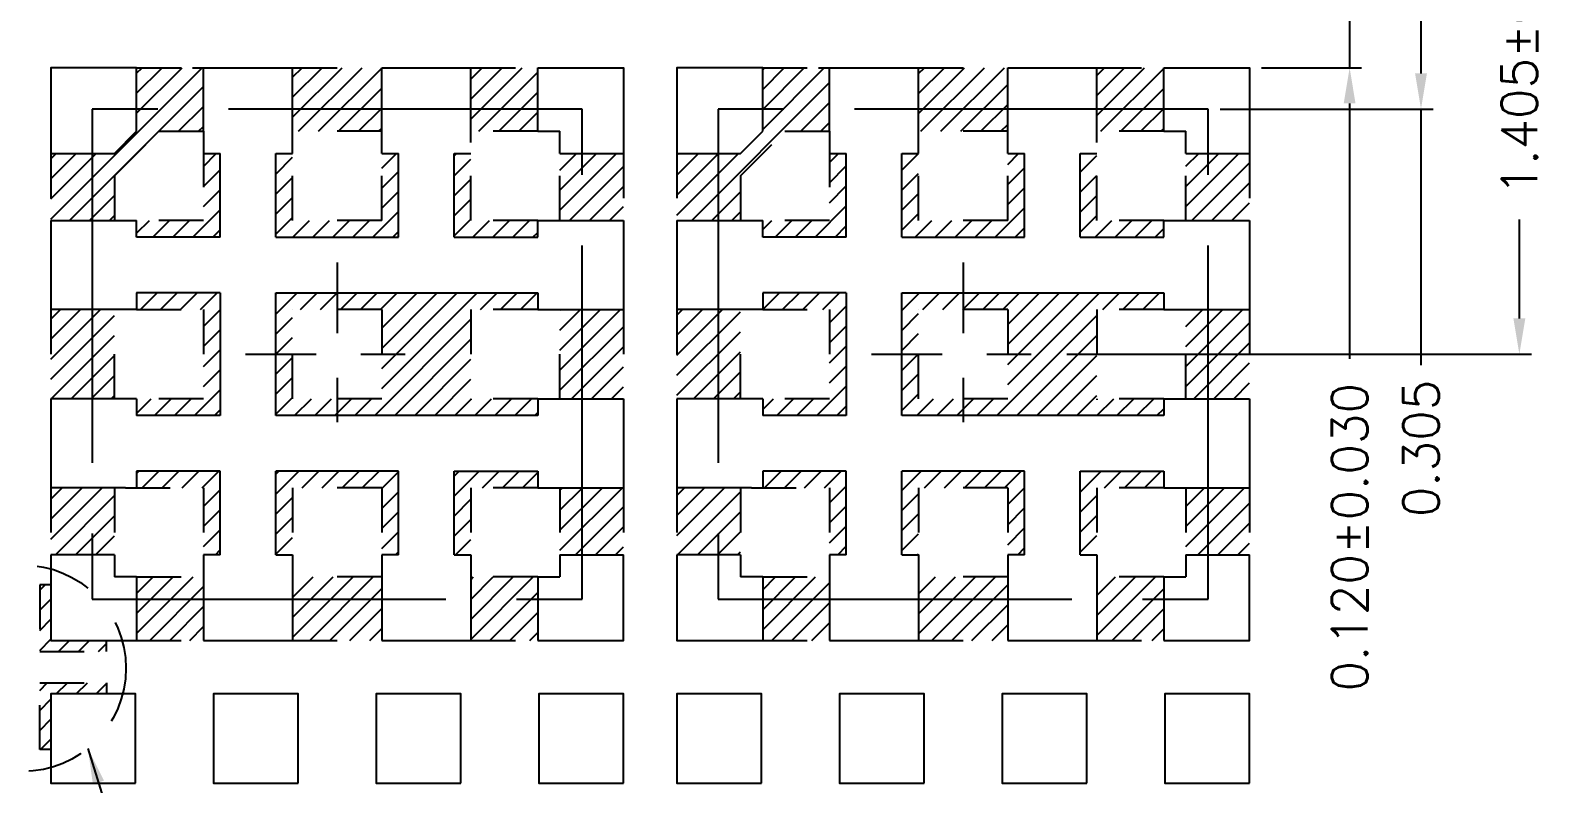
# Model space of a CAD drawing. Header units: millimetres. Extents: x 414.71 to 423.53, y 107.94 to 113.86.
# Drawn here: x 416.439 to 419.833, y 109.912 to 111.603 of the extents above; entities that cross this region are included whole.
import ezdxf

# ---------------------------------------------------------------- set-up
doc = ezdxf.new("R2010")
doc.units = ezdxf.units.MM
doc.header["$LTSCALE"] = 0.5
doc.header["$PDMODE"] = 98
for name, pattern in [('CENTER', [50.8, 31.75, -6.35, 6.35, -6.35]), ('HIDDEN', [0.375, 0.25, -0.125]), ('PHANTOM2', [31.75, 15.875, -3.175, 3.175, -3.175, 3.175, -3.175])]:
    doc.linetypes.add(name, pattern=pattern)
for name, color, linetype in [('BTM', 7, 'HIDDEN'), ('Center', 2, 'CENTER'), ('DIMENSION', 3, 'Continuous'), ('HEB', 4, 'Continuous'), ('PKG', 1, 'PHANTOM2')]:
    doc.layers.add(name, color=color, linetype=linetype)
doc.styles.add('SIMPLEX', font='simplex.shx')
doc.dimstyles.new('Standard3', dxfattribs={"dimtxt": 0.08, "dimasz": 0.08, "dimexe": 0.027, "dimexo": 0.027, "dimgap": 0.027, "dimtad": 1, "dimdec": 3, "dimrnd": 0.0005, "dimzin": 1, "dimtxsty": 'SIMPLEX', "dimcen": 0.1905, "dimclrd": 256, "dimclre": 256, "dimclrt": 256, "dimazin": 3, "dimtp": 0.03, "dimtm": 0.05, "dimtfac": 0.8, "dimtdec": 3, "dimtmove": 0, "dimatfit": 3, "dimfxl": 0.05, "dimtzin": 4, "dimlwd": -1, "dimlwe": -1})

# ---------------------------------------------------------------- blocks, each defined once
blk = doc.blocks.new('*D204')
at = {"layer": 'Defpoints', "color": 0, "ltscale": 0.1, "transparency": 16777216}
for p in [(418.7385, 112.2814), (418.7385, 110.8764), (419.781, 110.8764)]:
    blk.add_point(p, dxfattribs=at)
at = {"layer": 'DIMENSION', "ltscale": 0.1, "transparency": 16777216}
for p, q in [((418.7655, 112.2814), (419.808, 112.2814)), ((419.781, 112.2014), (419.781, 111.9793)), ((419.781, 110.9564), (419.781, 111.1786)), ((418.7655, 110.8764), (419.808, 110.8764))]:
    blk.add_line(p, q, dxfattribs=at)
for points in [[(419.7676, 112.2014), (419.7943, 112.2014), (419.781, 112.2814)], [(419.7676, 110.9564), (419.7943, 110.9564), (419.781, 110.8764)]]:
    blk.add_solid(points, dxfattribs=at)
at = {"layer": 'DIMENSION', "ltscale": 0.1, "transparency": 16777216, "insert": (419.781, 111.5789), "char_height": 0.08, "attachment_point": 5, "rotation": 90, "style": 'SIMPLEX'}
blk.add_mtext('\\A1;1.405%%P0.025', dxfattribs=at)
blk = doc.blocks.new('*D205')
at = {"layer": 'Defpoints', "color": 0, "ltscale": 0.1, "transparency": 16777216}
for p in [(419.0827, 111.7314), (419.0827, 111.4264), (419.5602, 111.4264)]:
    blk.add_point(p, dxfattribs=at)
at = {"layer": 'DIMENSION', "ltscale": 0.1, "transparency": 16777216}
for p, q in [((419.1097, 111.7314), (419.5872, 111.7314)), ((419.5602, 111.6514), (419.5602, 111.5064)), ((419.1097, 111.4264), (419.5872, 111.4264)), ((419.5602, 111.4264), (419.5602, 110.8518))]:
    blk.add_line(p, q, dxfattribs=at)
for points in [[(419.5469, 111.6514), (419.5735, 111.6514), (419.5602, 111.7314)], [(419.5469, 111.5064), (419.5735, 111.5064), (419.5602, 111.4264)]]:
    blk.add_solid(points, dxfattribs=at)
at = {"layer": 'DIMENSION', "ltscale": 0.1, "transparency": 16777216, "insert": (419.5602, 110.6648), "char_height": 0.08, "attachment_point": 5, "rotation": 90, "style": 'SIMPLEX'}
blk.add_mtext('\\A1;0.305', dxfattribs=at)
blk = doc.blocks.new('*D206')
at = {"layer": 'Defpoints', "color": 0, "ltscale": 0.1, "transparency": 16777216}
for p in [(419.1752, 111.6389), (419.1752, 111.5189), (419.4, 111.5189)]:
    blk.add_point(p, dxfattribs=at)
at = {"layer": 'DIMENSION', "ltscale": 0.1, "transparency": 16777216}
for p, q in [((419.4, 111.7189), (419.4, 111.7989)), ((419.2022, 111.6389), (419.427, 111.6389)), ((419.4, 111.6389), (419.4, 111.5189)), ((419.2022, 111.5189), (419.427, 111.5189)), ((419.4, 111.4389), (419.4, 110.8658))]:
    blk.add_line(p, q, dxfattribs=at)
for points in [[(419.3867, 111.7189), (419.4133, 111.7189), (419.4, 111.6389)], [(419.3867, 111.4389), (419.4133, 111.4389), (419.4, 111.5189)]]:
    blk.add_solid(points, dxfattribs=at)
at = {"layer": 'DIMENSION', "ltscale": 0.1, "transparency": 16777216, "insert": (419.4, 110.4655), "char_height": 0.08, "attachment_point": 5, "rotation": 90, "style": 'SIMPLEX'}
blk.add_mtext('\\A1;0.120%%P0.030', dxfattribs=at)
blk = doc.blocks.new('*D213')
at = {"layer": 'Defpoints', "color": 0, "ltscale": 0.1, "transparency": 16777216}
for p in [(417.8902, 109.9139), (418.0802, 109.9139), (418.0802, 108.9144)]:
    blk.add_point(p, dxfattribs=at)
at = {"layer": 'DIMENSION', "ltscale": 0.1, "transparency": 16777216}
for p, q in [((417.8902, 109.8869), (417.8902, 108.8874)), ((418.0802, 109.8869), (418.0802, 108.8874)), ((417.8102, 108.9144), (417.7302, 108.9144)), ((417.8902, 108.9144), (418.0802, 108.9144)), ((418.1602, 108.9144), (418.2402, 108.9144))]:
    blk.add_line(p, q, dxfattribs=at)
for points in [[(417.8102, 108.9277), (417.8102, 108.901), (417.8902, 108.9144)], [(418.1602, 108.9277), (418.1602, 108.901), (418.0802, 108.9144)]]:
    blk.add_solid(points, dxfattribs=at)
at = {"layer": 'DIMENSION', "ltscale": 0.1, "transparency": 16777216, "insert": (418.53, 108.9144), "char_height": 0.08, "attachment_point": 5, "style": 'SIMPLEX'}
blk.add_mtext('\\A1;0.190TYP', dxfattribs=at)
blk = doc.blocks.new('*D214')
at = {"layer": 'Defpoints', "color": 0, "ltscale": 0.1, "transparency": 16777216}
for p in [(418.0802, 109.9139), (418.2552, 109.9139), (418.2552, 109.0499)]:
    blk.add_point(p, dxfattribs=at)
at = {"layer": 'DIMENSION', "ltscale": 0.1, "transparency": 16777216}
for p, q in [((418.0802, 109.8869), (418.0802, 109.0229)), ((418.2552, 109.8869), (418.2552, 109.0229)), ((418.0002, 109.0499), (417.9202, 109.0499)), ((418.0802, 109.0499), (418.2552, 109.0499)), ((418.3352, 109.0499), (418.4152, 109.0499))]:
    blk.add_line(p, q, dxfattribs=at)
for points in [[(418.0002, 109.0633), (418.0002, 109.0366), (418.0802, 109.0499)], [(418.3352, 109.0633), (418.3352, 109.0366), (418.2552, 109.0499)]]:
    blk.add_solid(points, dxfattribs=at)
at = {"layer": 'DIMENSION', "ltscale": 0.1, "transparency": 16777216, "insert": (418.705, 109.0499), "char_height": 0.08, "attachment_point": 5, "style": 'SIMPLEX'}
blk.add_mtext('\\A1;0.175TYP', dxfattribs=at)

msp = doc.modelspace()

# ---------------------------------------------------------------- hatches: boundary and pattern name
at = {"layer": 'HEB', "ltscale": 0.5}
h = msp.add_hatch(dxfattribs=at)
h.set_pattern_fill('ANSI31', color=4, scale=0.01)
h.set_pattern_definition([(45, (416.472793, 110.22429), (-0.02245064, 0.02245064), [])])
h.paths.add_polyline_path([(416.6102, 110.2339), (416.4852, 110.2339), (416.4852, 110.3589), (416.4602, 110.3589), (416.4602, 110.2089), (416.6102, 110.2089)])
h.paths.add_polyline_path([(416.6102, 110.1389), (416.4602, 110.1389), (416.4602, 109.9889), (416.4852, 109.9889), (416.4852, 110.1139), (416.6102, 110.1139)])
h.paths.add_polyline_path([(416.3902, 110.1389), (416.2402, 110.1389), (416.2402, 110.1139), (416.3652, 110.1139), (416.3652, 109.9889), (416.3902, 109.9889)])
h.paths.add_polyline_path([(416.3902, 110.3589), (416.3652, 110.3589), (416.3652, 110.2339), (416.2402, 110.2339), (416.2402, 110.2089), (416.3902, 110.2089)])
h.paths.add_polyline_path([(417.4277, 110.9763), (417.5777, 110.9763), (417.5777, 111.0139), (417.1277, 111.0139), (417.1277, 110.9764), (417.2277, 110.9764), (417.2277, 110.7764), (417.1277, 110.7764), (417.1277, 110.7389), (417.5777, 110.7389), (417.5777, 110.7764), (417.4277, 110.7764)])
h.paths.add_polyline_path([(417.1277, 111.0139), (416.9902, 111.0139), (416.9902, 110.8764), (417.0277, 110.8764), (417.0277, 110.9764), (417.1277, 110.9764)])
h.paths.add_polyline_path([(417.1277, 110.7764), (417.0277, 110.7764), (417.0277, 110.8764), (416.9902, 110.8764), (416.9902, 110.7389), (417.1277, 110.7389)])
h.paths.add_polyline_path([(416.8652, 111.3264), (416.8277, 111.3264), (416.8277, 111.1764), (416.6777, 111.1764), (416.6777, 111.1389), (416.8652, 111.1389)])
h.paths.add_polyline_path([(416.5777, 111.3264), (416.4852, 111.3264), (416.4852, 111.1764), (416.5777, 111.1764)])
h.paths.add_polyline_path([(416.8277, 111.4264), (416.6777, 111.4264), (416.6777, 111.3264), (416.6777, 111.3764), (416.6277, 111.3264), (416.5777, 111.3264), (416.5777, 111.1764), (416.6277, 111.1764), (416.6277, 111.2764), (416.7277, 111.3764), (416.8277, 111.3764)])
h.paths.add_polyline_path([(417.2277, 111.4264), (417.0277, 111.4264), (417.0277, 111.3764), (417.2277, 111.3764)])
h.paths.add_polyline_path([(417.2652, 111.3264), (417.2277, 111.3264), (417.2277, 111.1764), (417.0277, 111.1764), (417.0277, 111.3264), (416.9902, 111.3264), (416.9902, 111.1389), (417.2652, 111.1389)])
h.paths.add_polyline_path([(417.5777, 111.4264), (417.4277, 111.4264), (417.4277, 111.3764), (417.5777, 111.3764)])
h.paths.add_polyline_path([(417.6777, 111.3264), (417.6277, 111.3264), (417.6277, 111.1764), (417.6777, 111.1764)])
h.paths.add_polyline_path([(417.5777, 111.1764), (417.4277, 111.1764), (417.4277, 111.3264), (417.3902, 111.3264), (417.3902, 111.1389), (417.5777, 111.1389)])
h.paths.add_polyline_path([(417.6777, 110.9764), (417.6277, 110.9764), (417.6277, 110.7764), (417.6777, 110.7764)])
h.paths.add_polyline_path([(416.8652, 111.0139), (416.6777, 111.0139), (416.6777, 110.9764), (416.8277, 110.9764), (416.8277, 110.7764), (416.6777, 110.7764), (416.6777, 110.7389), (416.8652, 110.7389)])
h.paths.add_polyline_path([(416.5777, 110.9764), (416.4852, 110.9763), (416.4852, 110.7763), (416.5777, 110.7764)])
h.paths.add_polyline_path([(416.6277, 110.9764), (416.5777, 110.9764), (416.5777, 110.7764), (416.6277, 110.7764)])
h.paths.add_polyline_path([(416.5777, 110.5764), (416.4852, 110.5764), (416.4852, 110.4264), (416.5777, 110.4264)])
h.paths.add_polyline_path([(416.6277, 110.5764), (416.5777, 110.5764), (416.5777, 110.4264), (416.6277, 110.4264)])
h.paths.add_polyline_path([(416.8277, 110.3264), (416.6777, 110.3264), (416.6777, 110.2339), (416.8277, 110.2339)])
h.paths.add_polyline_path([(416.8277, 110.3764), (416.6777, 110.3764), (416.6777, 110.3264), (416.8277, 110.3264)])
h.paths.add_polyline_path([(416.8652, 110.6139), (416.6777, 110.6139), (416.6777, 110.5764), (416.8277, 110.5764), (416.8277, 110.4264), (416.8652, 110.4264)])
h.paths.add_polyline_path([(417.2652, 110.6139), (416.9902, 110.6139), (416.9902, 110.4264), (417.0277, 110.4264), (417.0277, 110.5764), (417.2277, 110.5764), (417.2277, 110.4264), (417.2652, 110.4264)])
h.paths.add_polyline_path([(417.2277, 110.3764), (417.0277, 110.3764), (417.0277, 110.3264), (417.2277, 110.3264)])
h.paths.add_polyline_path([(417.2277, 110.3264), (417.0277, 110.3264), (417.0277, 110.2339), (417.2277, 110.2339)])
h.paths.add_polyline_path([(417.5777, 110.3264), (417.4277, 110.3264), (417.4277, 110.2339), (417.5777, 110.2339)])
h.paths.add_polyline_path([(417.5777, 110.3764), (417.4277, 110.3764), (417.4277, 110.3264), (417.5777, 110.3264)])
h.paths.add_polyline_path([(417.5777, 110.6139), (417.3902, 110.6139), (417.3902, 110.4264), (417.4277, 110.4264), (417.4277, 110.5764), (417.5777, 110.5764)])
h.paths.add_polyline_path([(417.6777, 110.5764), (417.6277, 110.5764), (417.6277, 110.4264), (417.6777, 110.4264)])
h.paths.add_polyline_path([(417.7702, 110.5764), (417.6777, 110.5764), (417.6777, 110.4264), (417.7702, 110.4264)])
h.paths.add_polyline_path([(417.7702, 110.7764), (417.7702, 110.9764), (417.6777, 110.9764), (417.6777, 110.7764)])
h.paths.add_polyline_path([(417.7702, 111.1764), (417.7702, 111.3264), (417.6777, 111.3264), (417.6777, 111.1764)])
h.paths.add_polyline_path([(416.8277, 111.5189), (416.6777, 111.5189), (416.6777, 111.4264), (416.8277, 111.4264)])
h.paths.add_polyline_path([(417.2277, 111.5189), (417.0277, 111.5189), (417.0277, 111.4264), (417.2277, 111.4264)])
h.paths.add_polyline_path([(417.5777, 111.5189), (417.4277, 111.5189), (417.4277, 111.4264), (417.5777, 111.4264)])
h = msp.add_hatch(dxfattribs=at)
h.set_pattern_fill('ANSI31', color=4, scale=0.01)
h.set_pattern_definition([(45, (418.74564, 110.96587), (-0.0224506, 0.0224506), [])])
h.paths.add_polyline_path([(418.8327, 110.9763), (418.9827, 110.9763), (418.9827, 111.0139), (418.5327, 111.0139), (418.5327, 110.9764), (418.6327, 110.9764), (418.6327, 110.7764), (418.5327, 110.7764), (418.5327, 110.7389), (418.9827, 110.7389), (418.9827, 110.7764), (418.8327, 110.7764)])
h.paths.add_polyline_path([(418.5327, 111.0139), (418.3952, 111.0139), (418.3952, 110.8764), (418.4327, 110.8764), (418.4327, 110.9764), (418.5327, 110.9764)])
h.paths.add_polyline_path([(418.5327, 110.7764), (418.4327, 110.7764), (418.4327, 110.8764), (418.3952, 110.8764), (418.3952, 110.7389), (418.5327, 110.7389)])
h.paths.add_polyline_path([(418.2702, 111.3264), (418.2327, 111.3264), (418.2327, 111.1764), (418.0827, 111.1764), (418.0827, 111.1389), (418.2702, 111.1389)])
h.paths.add_polyline_path([(417.9827, 111.3264), (417.8902, 111.3264), (417.8902, 111.1764), (417.9827, 111.1764)])
h.paths.add_polyline_path([(418.2327, 111.4264), (418.0827, 111.4264), (418.0827, 111.3264), (418.0827, 111.3764), (418.0327, 111.3264), (417.9827, 111.3264), (417.9827, 111.1764), (418.0327, 111.1764), (418.0327, 111.2764), (418.1327, 111.3764), (418.2327, 111.3764)])
h.paths.add_polyline_path([(418.6327, 111.4264), (418.4327, 111.4264), (418.4327, 111.3764), (418.6327, 111.3764)])
h.paths.add_polyline_path([(418.6702, 111.3264), (418.6327, 111.3264), (418.6327, 111.1764), (418.4327, 111.1764), (418.4327, 111.3264), (418.3952, 111.3264), (418.3952, 111.1389), (418.6702, 111.1389)])
h.paths.add_polyline_path([(418.9827, 111.4264), (418.8327, 111.4264), (418.8327, 111.3764), (418.9827, 111.3764)])
h.paths.add_polyline_path([(419.0827, 111.3264), (419.0327, 111.3264), (419.0327, 111.1764), (419.0827, 111.1764)])
h.paths.add_polyline_path([(418.9827, 111.1764), (418.8327, 111.1764), (418.8327, 111.3264), (418.7952, 111.3264), (418.7952, 111.1389), (418.9827, 111.1389)])
h.paths.add_polyline_path([(419.0827, 110.9764), (419.0327, 110.9764), (419.0327, 110.7764), (419.0827, 110.7764)])
h.paths.add_polyline_path([(418.2702, 111.0139), (418.0827, 111.0139), (418.0827, 110.9764), (418.2327, 110.9764), (418.2327, 110.7764), (418.0827, 110.7764), (418.0827, 110.7389), (418.2702, 110.7389)])
h.paths.add_polyline_path([(417.9827, 110.9764), (417.8902, 110.9763), (417.8902, 110.7763), (417.9827, 110.7764)])
h.paths.add_polyline_path([(418.0327, 110.9764), (417.9827, 110.9764), (417.9827, 110.7764), (418.0327, 110.7764)])
h.paths.add_polyline_path([(417.9827, 110.5764), (417.8902, 110.5764), (417.8902, 110.4264), (417.9827, 110.4264)])
h.paths.add_polyline_path([(418.0327, 110.5764), (417.9827, 110.5764), (417.9827, 110.4264), (418.0327, 110.4264)])
h.paths.add_polyline_path([(418.2327, 110.3264), (418.0827, 110.3264), (418.0827, 110.2339), (418.2327, 110.2339)])
h.paths.add_polyline_path([(418.2327, 110.3764), (418.0827, 110.3764), (418.0827, 110.3264), (418.2327, 110.3264)])
h.paths.add_polyline_path([(418.2702, 110.6139), (418.0827, 110.6139), (418.0827, 110.5764), (418.2327, 110.5764), (418.2327, 110.4264), (418.2702, 110.4264)])
h.paths.add_polyline_path([(418.6702, 110.6139), (418.3952, 110.6139), (418.3952, 110.4264), (418.4327, 110.4264), (418.4327, 110.5764), (418.6327, 110.5764), (418.6327, 110.4264), (418.6702, 110.4264)])
h.paths.add_polyline_path([(418.6327, 110.3764), (418.4327, 110.3764), (418.4327, 110.3264), (418.6327, 110.3264)])
h.paths.add_polyline_path([(418.6327, 110.3264), (418.4327, 110.3264), (418.4327, 110.2339), (418.6327, 110.2339)])
h.paths.add_polyline_path([(418.9827, 110.3264), (418.8327, 110.3264), (418.8327, 110.2339), (418.9827, 110.2339)])
h.paths.add_polyline_path([(418.9827, 110.3764), (418.8327, 110.3764), (418.8327, 110.3264), (418.9827, 110.3264)])
h.paths.add_polyline_path([(418.9827, 110.6139), (418.7952, 110.6139), (418.7952, 110.4264), (418.8327, 110.4264), (418.8327, 110.5764), (418.9827, 110.5764)])
h.paths.add_polyline_path([(419.0827, 110.5764), (419.0327, 110.5764), (419.0327, 110.4264), (419.0827, 110.4264)])
h.paths.add_polyline_path([(419.1752, 110.5764), (419.0827, 110.5764), (419.0827, 110.4264), (419.1752, 110.4264)])
h.paths.add_polyline_path([(419.1752, 110.7764), (419.1752, 110.9764), (419.0827, 110.9764), (419.0827, 110.7764)])
h.paths.add_polyline_path([(419.1752, 111.1764), (419.1752, 111.3264), (419.0827, 111.3264), (419.0827, 111.1764)])
h.paths.add_polyline_path([(418.2327, 111.5189), (418.0827, 111.5189), (418.0827, 111.4264), (418.2327, 111.4264)])
h.paths.add_polyline_path([(418.6327, 111.5189), (418.4327, 111.5189), (418.4327, 111.4264), (418.6327, 111.4264)])
h.paths.add_polyline_path([(418.9827, 111.5189), (418.8327, 111.5189), (418.8327, 111.4264), (418.9827, 111.4264)])

# ---------------------------------------------------------------- linework, layer by layer
for p, q in [((416.6777, 111.3764), (416.6777, 111.5189)), ((416.8277, 111.3764), (416.8277, 111.5189)), ((417.0277, 111.3264), (417.0277, 111.5189)), ((417.2277, 111.3264), (417.2277, 111.5189)), ((417.4277, 111.3764), (417.4277, 111.5189)), ((417.5777, 111.3764), (417.5777, 111.5189)), ((418.0827, 111.3764), (418.0827, 111.5189)), ((418.2327, 111.3764), (418.2327, 111.5189)), ((418.4327, 111.3264), (418.4327, 111.5189)), ((418.6327, 111.3264), (418.6327, 111.5189)), ((418.8327, 111.3764), (418.8327, 111.5189)), ((418.9827, 111.3764), (418.9827, 111.5189)), ((416.8027, 111.3764), (416.8277, 111.3764)), ((416.8277, 111.3764), (416.8277, 111.3514)), ((417.4277, 111.3514), (417.4277, 111.3764)), ((417.5777, 111.3764), (417.6277, 111.3764)), ((417.6277, 111.3264), (417.6277, 111.3764)), ((418.2077, 111.3764), (418.2327, 111.3764)), ((418.2327, 111.3764), (418.2327, 111.3514)), ((418.8327, 111.3514), (418.8327, 111.3764)), ((418.9827, 111.3764), (419.0327, 111.3764)), ((419.0327, 111.3264), (419.0327, 111.3764)), ((416.4852, 111.3264), (416.6277, 111.3264)), ((416.8277, 111.3264), (416.8652, 111.3264)), ((416.8652, 111.1389), (416.8652, 111.3264)), ((416.9902, 111.1389), (416.9902, 111.3264)), ((416.9902, 111.3264), (417.0277, 111.3264)), ((417.2277, 111.3264), (417.2652, 111.3264)), ((417.2652, 111.1389), (417.2652, 111.3264)), ((417.3902, 111.1389), (417.3902, 111.3264)), ((417.3902, 111.3264), (417.4277, 111.3264)), ((417.6277, 111.3264), (417.7702, 111.3264)), ((417.8902, 111.3264), (418.0327, 111.3264)), ((418.2327, 111.3264), (418.2702, 111.3264)), ((418.2702, 111.1389), (418.2702, 111.3264)), ((418.3952, 111.1389), (418.3952, 111.3264)), ((418.3952, 111.3264), (418.4327, 111.3264)), ((418.6327, 111.3264), (418.6702, 111.3264)), ((418.6702, 111.1389), (418.6702, 111.3264)), ((418.7952, 111.1389), (418.7952, 111.3264)), ((418.7952, 111.3264), (418.8327, 111.3264)), ((419.0327, 111.3264), (419.1752, 111.3264)), ((416.4852, 111.1764), (416.6777, 111.1764)), ((416.6777, 111.1389), (416.6777, 111.1764)), ((417.5777, 111.1764), (417.7702, 111.1764)), ((417.5777, 111.1389), (417.5777, 111.1764)), ((417.8902, 111.1764), (418.0827, 111.1764)), ((418.0827, 111.1389), (418.0827, 111.1764)), ((418.9827, 111.1764), (419.1752, 111.1764)), ((418.9827, 111.1389), (418.9827, 111.1764)), ((416.8652, 111.1389), (416.6777, 111.1389)), ((416.9902, 111.1389), (417.2652, 111.1389)), ((417.3902, 111.1389), (417.5777, 111.1389)), ((418.2702, 111.1389), (418.0827, 111.1389)), ((418.3952, 111.1389), (418.6702, 111.1389)), ((418.7952, 111.1389), (418.9827, 111.1389)), ((416.8652, 111.0139), (416.6777, 111.0139)), ((416.6777, 111.0139), (416.6777, 110.9764)), ((416.8652, 111.0139), (416.8652, 110.7389)), ((416.9902, 110.7389), (416.9902, 111.0139)), ((418.2702, 111.0139), (418.0827, 111.0139)), ((418.0827, 111.0139), (418.0827, 110.9764)), ((418.2702, 111.0139), (418.2702, 110.7389)), ((418.3952, 110.7389), (418.3952, 111.0139)), ((416.6777, 110.9764), (416.4852, 110.9763)), ((417.5777, 110.9763), (417.7702, 110.9763)), ((418.0827, 110.9764), (417.8902, 110.9763)), ((418.9827, 110.9763), (419.1752, 110.9763)), ((416.6777, 110.7764), (416.4852, 110.7763)), ((416.6777, 110.7764), (416.6777, 110.7389)), ((417.5777, 110.7764), (417.7702, 110.7764)), ((417.5777, 110.7764), (417.5777, 110.7389)), ((418.0827, 110.7764), (417.8902, 110.7763)), ((418.0827, 110.7764), (418.0827, 110.7389)), ((418.9827, 110.7764), (419.1752, 110.7764)), ((418.9827, 110.7764), (418.9827, 110.7389)), ((416.8652, 110.7389), (416.6777, 110.7389)), ((417.5777, 110.7389), (416.9902, 110.7389)), ((418.2702, 110.7389), (418.0827, 110.7389)), ((418.9827, 110.7389), (418.3952, 110.7389)), ((416.8652, 110.6139), (416.6777, 110.6139)), ((416.6777, 110.6139), (416.6777, 110.5764)), ((416.8652, 110.4264), (416.8652, 110.6139)), ((416.9902, 110.4264), (416.9902, 110.6139)), ((417.2652, 110.6139), (416.9902, 110.6139)), ((417.2652, 110.4264), (417.2652, 110.6139)), ((417.3902, 110.4264), (417.3902, 110.6139)), ((417.3902, 110.6139), (417.5777, 110.6139)), ((417.5777, 110.6139), (417.5777, 110.5764)), ((418.2702, 110.6139), (418.0827, 110.6139)), ((418.0827, 110.6139), (418.0827, 110.5764)), ((418.2702, 110.4264), (418.2702, 110.6139)), ((418.3952, 110.4264), (418.3952, 110.6139)), ((418.6702, 110.6139), (418.3952, 110.6139)), ((418.6702, 110.4264), (418.6702, 110.6139)), ((418.7952, 110.4264), (418.7952, 110.6139)), ((418.7952, 110.6139), (418.9827, 110.6139)), ((418.9827, 110.6139), (418.9827, 110.5764)), ((416.6527, 110.5764), (416.4852, 110.5764)), ((417.5777, 110.5764), (417.7702, 110.5764)), ((418.0577, 110.5764), (417.8902, 110.5764)), ((418.9827, 110.5764), (419.1752, 110.5764)), ((416.6277, 110.4264), (416.4852, 110.4264)), ((416.6277, 110.4264), (416.6277, 110.3764)), ((416.8277, 110.4264), (416.8277, 110.2339)), ((416.8652, 110.4264), (416.8277, 110.4264)), ((416.9902, 110.4264), (417.0277, 110.4264)), ((417.0277, 110.4264), (417.0277, 110.2339)), ((417.2652, 110.4264), (417.2277, 110.4264)), ((417.2277, 110.4264), (417.2277, 110.2339)), ((417.3902, 110.4264), (417.4277, 110.4264)), ((417.4277, 110.4264), (417.4277, 110.2339)), ((417.6277, 110.4264), (417.7702, 110.4264)), ((417.6277, 110.4264), (417.6277, 110.3764)), ((418.0327, 110.4264), (417.8902, 110.4264)), ((418.0327, 110.4264), (418.0327, 110.3764)), ((418.2327, 110.4264), (418.2327, 110.2339)), ((418.2702, 110.4264), (418.2327, 110.4264)), ((418.3952, 110.4264), (418.4327, 110.4264)), ((418.4327, 110.4264), (418.4327, 110.2339)), ((418.6702, 110.4264), (418.6327, 110.4264)), ((418.6327, 110.4264), (418.6327, 110.2339)), ((418.7952, 110.4264), (418.8327, 110.4264)), ((418.8327, 110.4264), (418.8327, 110.2339)), ((419.0327, 110.4264), (419.1752, 110.4264)), ((419.0327, 110.4264), (419.0327, 110.3764)), ((416.6777, 110.3764), (416.6277, 110.3764)), ((416.6777, 110.3764), (416.6777, 110.2339)), ((417.5777, 110.3764), (417.6277, 110.3764)), ((417.5777, 110.3764), (417.5777, 110.2339)), ((418.0827, 110.3764), (418.0327, 110.3764)), ((418.0827, 110.3764), (418.0827, 110.2339)), ((418.9827, 110.3764), (419.0327, 110.3764)), ((418.9827, 110.3764), (418.9827, 110.2339))]:
    msp.add_line(p, q)
at = {"color": 0, "ltscale": 0.1}
for p, q in [((416.6277, 111.3264), (416.6777, 111.3764)), ((418.0327, 111.3264), (418.0827, 111.3764)), ((416.9902, 111.0139), (417.5777, 111.0139)), ((417.5777, 111.0139), (417.5777, 110.9763)), ((418.3952, 111.0139), (418.9827, 111.0139)), ((418.9827, 111.0139), (418.9827, 110.9763))]:
    msp.add_line(p, q, dxfattribs=at)
at = {"ltscale": 0.1}
for points in [[(416.6777, 111.5189), (416.4852, 111.5189), (416.4852, 111.3264)], [(416.8027, 111.5189), (417.0277, 111.5189)], [(417.2277, 111.5189), (417.4277, 111.5189)], [(417.5777, 111.5189), (417.7702, 111.5189), (417.7702, 111.3264)], [(418.0827, 111.5189), (417.8902, 111.5189), (417.8902, 111.3264)], [(418.2077, 111.5189), (418.4327, 111.5189)], [(418.6327, 111.5189), (418.8327, 111.5189)], [(418.9827, 111.5189), (419.1752, 111.5189), (419.1752, 111.3264)], [(416.4852, 111.1764), (416.4852, 110.9764)], [(417.7702, 111.1764), (417.7702, 110.9764)], [(417.8902, 111.1764), (417.8902, 110.9764)], [(419.1752, 111.1764), (419.1752, 110.9764)], [(416.4852, 110.7763), (416.4852, 110.5764)], [(417.7702, 110.7763), (417.7702, 110.5764)], [(417.8902, 110.7763), (417.8902, 110.5764)], [(419.1752, 110.7763), (419.1752, 110.5764)], [(416.4852, 110.4264), (416.4852, 110.2339), (416.6777, 110.2339)], [(417.5777, 110.2339), (417.7702, 110.2339), (417.7702, 110.4264)], [(417.8902, 110.4264), (417.8902, 110.2339), (418.0827, 110.2339)], [(418.9827, 110.2339), (419.1752, 110.2339), (419.1752, 110.4264)], [(416.8277, 110.2339), (417.0277, 110.2339)], [(417.2277, 110.2339), (417.4277, 110.2339)], [(418.2327, 110.2339), (418.4327, 110.2339)], [(418.6327, 110.2339), (418.8327, 110.2339)]]:
    msp.add_lwpolyline(points, dxfattribs=at)
for points in [[(416.6752, 109.9139), (416.6752, 110.1139), (416.4852, 110.1139), (416.4852, 109.9139)], [(417.0402, 109.9139), (417.0402, 110.1139), (416.8502, 110.1139), (416.8502, 109.9139)], [(417.4052, 109.9139), (417.4052, 110.1139), (417.2152, 110.1139), (417.2152, 109.9139)], [(417.7702, 109.9139), (417.7702, 110.1139), (417.5802, 110.1139), (417.5802, 109.9139)], [(418.0802, 109.9139), (418.0802, 110.1139), (417.8902, 110.1139), (417.8902, 109.9139)], [(418.4452, 109.9139), (418.4452, 110.1139), (418.2552, 110.1139), (418.2552, 109.9139)], [(418.8102, 109.9139), (418.8102, 110.1139), (418.6202, 110.1139), (418.6202, 109.9139)], [(419.1752, 109.9139), (419.1752, 110.1139), (418.9852, 110.1139), (418.9852, 109.9139)]]:
    msp.add_lwpolyline(points, close=True)
at = {"linetype": 'HIDDEN'}
msp.add_circle((416.4219, 110.1716), 0.2318, dxfattribs=at)
at = {"layer": 'BTM', "ltscale": 0.5}
for p, q in [((416.6777, 111.5189), (416.8027, 111.5189)), ((417.0277, 111.5189), (417.2277, 111.5189)), ((417.4277, 111.5189), (417.5777, 111.5189)), ((418.0827, 111.5189), (418.2077, 111.5189)), ((418.4327, 111.5189), (418.6327, 111.5189)), ((418.8327, 111.5189), (418.9827, 111.5189)), ((416.4852, 111.3264), (416.4852, 111.1764)), ((417.7702, 111.3264), (417.7702, 111.1764)), ((417.8902, 111.3264), (417.8902, 111.1764)), ((419.1752, 111.3264), (419.1752, 111.1764)), ((416.4852, 110.9763), (416.4852, 110.7763)), ((417.7702, 110.9763), (417.7702, 110.7763)), ((417.8902, 110.9763), (417.8902, 110.7763)), ((419.1752, 110.9763), (419.1752, 110.7763)), ((416.4852, 110.5764), (416.4852, 110.4264)), ((417.7702, 110.5764), (417.7702, 110.4264)), ((417.8902, 110.5764), (417.8902, 110.4264)), ((419.1752, 110.5764), (419.1752, 110.4264)), ((416.6777, 110.2339), (416.8277, 110.2339)), ((417.0277, 110.2339), (417.2277, 110.2339)), ((417.4277, 110.2339), (417.5777, 110.2339)), ((418.0827, 110.2339), (418.2327, 110.2339)), ((418.4327, 110.2339), (418.6327, 110.2339)), ((418.8327, 110.2339), (418.9827, 110.2339))]:
    msp.add_line(p, q, dxfattribs=at)
at = {"layer": 'BTM', "linetype": 'HIDDEN', "ltscale": 0.5}
for p, q in [((416.6277, 111.2764), (416.7277, 111.3764)), ((416.7277, 111.3764), (416.8027, 111.3764)), ((416.8277, 111.3514), (416.8277, 111.1764)), ((417.2277, 111.3764), (417.0277, 111.3764)), ((417.5777, 111.3764), (417.4277, 111.3764)), ((417.4277, 111.1764), (417.4277, 111.3514)), ((418.0327, 111.2764), (418.1327, 111.3764)), ((418.1327, 111.3764), (418.2077, 111.3764)), ((418.2327, 111.3514), (418.2327, 111.1764)), ((418.6327, 111.3764), (418.4327, 111.3764)), ((418.9827, 111.3764), (418.8327, 111.3764)), ((418.8327, 111.1764), (418.8327, 111.3514)), ((417.0277, 111.1764), (417.0277, 111.3264)), ((417.2277, 111.1764), (417.2277, 111.3264)), ((417.6277, 111.1764), (417.6277, 111.3264)), ((418.4327, 111.1764), (418.4327, 111.3264)), ((418.6327, 111.1764), (418.6327, 111.3264)), ((419.0327, 111.1764), (419.0327, 111.3264)), ((416.6277, 111.2764), (416.6277, 111.1764)), ((418.0327, 111.2764), (418.0327, 111.1764)), ((416.8277, 111.1764), (416.6777, 111.1764)), ((417.2277, 111.1764), (417.0277, 111.1764)), ((417.5777, 111.1764), (417.4277, 111.1764)), ((418.2327, 111.1764), (418.0827, 111.1764)), ((418.6327, 111.1764), (418.4327, 111.1764)), ((418.9827, 111.1764), (418.8327, 111.1764)), ((416.6277, 110.7764), (416.6277, 110.9764)), ((416.6777, 110.9764), (416.8277, 110.9764)), ((416.8277, 110.9764), (416.8277, 110.7764)), ((417.0277, 110.7764), (417.0277, 110.9764)), ((417.2277, 110.9764), (417.0277, 110.9764)), ((417.2277, 110.9764), (417.2277, 110.7764)), ((417.4277, 110.9763), (417.4277, 110.7735)), ((417.5777, 110.9763), (417.4277, 110.9763)), ((417.6277, 110.7764), (417.6277, 110.9764)), ((418.0327, 110.7764), (418.0327, 110.9764)), ((418.0827, 110.9764), (418.2327, 110.9764)), ((418.2327, 110.9764), (418.2327, 110.7764)), ((418.4327, 110.7764), (418.4327, 110.9764)), ((418.6327, 110.9764), (418.4327, 110.9764)), ((418.6327, 110.9764), (418.6327, 110.7764)), ((418.8327, 110.9763), (418.8327, 110.7735)), ((418.9827, 110.9763), (418.8327, 110.9763)), ((419.0327, 110.7764), (419.0327, 110.9764)), ((416.8277, 110.7764), (416.6777, 110.7764)), ((417.2277, 110.7764), (417.0277, 110.7764)), ((417.5777, 110.7764), (417.4277, 110.7764)), ((418.2327, 110.7764), (418.0827, 110.7764)), ((418.6327, 110.7764), (418.4327, 110.7764)), ((418.9827, 110.7764), (418.8327, 110.7764)), ((416.6277, 110.5764), (416.6277, 110.4264)), ((416.6527, 110.5764), (416.8277, 110.5764)), ((416.8277, 110.5764), (416.8277, 110.4264)), ((417.2277, 110.5764), (417.0277, 110.5764)), ((417.0277, 110.5764), (417.0277, 110.4264)), ((417.2277, 110.5764), (417.2277, 110.4264)), ((417.5777, 110.5764), (417.4277, 110.5764)), ((417.4277, 110.5764), (417.4277, 110.4264)), ((417.6277, 110.5764), (417.6277, 110.4264)), ((418.0327, 110.5764), (418.0327, 110.4264)), ((418.0577, 110.5764), (418.2327, 110.5764)), ((418.2327, 110.5764), (418.2327, 110.4264)), ((418.6327, 110.5764), (418.4327, 110.5764)), ((418.4327, 110.5764), (418.4327, 110.4264)), ((418.6327, 110.5764), (418.6327, 110.4264)), ((418.9827, 110.5764), (418.8327, 110.5764)), ((418.8327, 110.5764), (418.8327, 110.4264)), ((419.0327, 110.5764), (419.0327, 110.4264)), ((416.6777, 110.3764), (416.8277, 110.3764)), ((417.2277, 110.3764), (417.0277, 110.3764)), ((417.5777, 110.3764), (417.4277, 110.3764)), ((418.0827, 110.3764), (418.2327, 110.3764)), ((418.6327, 110.3764), (418.4327, 110.3764)), ((418.9827, 110.3764), (418.8327, 110.3764))]:
    msp.add_line(p, q, dxfattribs=at)
at = {"layer": 'BTM', "linetype": 'HIDDEN', "ltscale": 0.2}
for points in [[(416.4852, 110.3589), (416.4602, 110.3589), (416.4602, 110.2089), (416.6102, 110.2089), (416.6102, 110.2339)], [(416.4852, 109.9889), (416.4602, 109.9889), (416.4602, 110.1389), (416.6102, 110.1389), (416.6102, 110.1139)]]:
    msp.add_lwpolyline(points, dxfattribs=at)
at = {"layer": 'Center', "ltscale": 0.01}
for p, q in [((417.1277, 111.0823), (417.1277, 110.6706)), ((418.5327, 111.0823), (418.5327, 110.6706)), ((416.9218, 110.8764), (417.3335, 110.8764)), ((418.3268, 110.8764), (418.7385, 110.8764))]:
    msp.add_line(p, q, dxfattribs=at)
at = {"layer": 'PKG', "ltscale": 0.1}
for points in [[(416.5777, 110.3264), (417.6777, 110.3264), (417.6777, 111.4264), (416.5777, 111.4264)], [(417.9827, 110.3264), (419.0827, 110.3264), (419.0827, 111.4264), (417.9827, 111.4264)]]:
    msp.add_lwpolyline(points, close=True, dxfattribs=at)

# ---------------------------------------------------------------- dimensions: what is measured, and where the dimension line sits
at = {"layer": 'DIMENSION', "ltscale": 0.1}
dim = msp.add_linear_dim(base=(419.781, 110.8764), p1=(418.7385, 112.2814), p2=(418.7385, 110.8764), angle=90, text='<>%%P0.025', dimstyle='Standard3', dxfattribs=at)
dim.commit()
dim.dimension.update_dxf_attribs({"geometry": '*D204', "text_midpoint": (419.781, 111.5789)})
dim = msp.add_linear_dim(base=(419.4, 111.5189), p1=(419.1752, 111.6389), p2=(419.1752, 111.5189), angle=90, text='<>%%P0.030', dimstyle='Standard3', dxfattribs=at)
dim.commit()
dim.dimension.update_dxf_attribs({"geometry": '*D206', "text_midpoint": (419.4, 110.4655), "dimtype": 160})
dim = msp.add_linear_dim(base=(419.5602, 111.4264), p1=(419.0827, 111.7314), p2=(419.0827, 111.4264), angle=90, dimstyle='Standard3', dxfattribs=at)
dim.commit()
dim.dimension.update_dxf_attribs({"geometry": '*D205', "text_midpoint": (419.5602, 110.6648), "dimtype": 160})
at = {"layer": 'DIMENSION', "color": 0, "ltscale": 0.1}
for base, p1, p2, picture, middle in [((418.0802, 108.9144), (417.8902, 109.9139), (418.0802, 109.9139), '*D213', (418.53, 108.9144)), ((418.2552, 109.0499), (418.0802, 109.9139), (418.2552, 109.9139), '*D214', (418.705, 109.0499))]:
    dim = msp.add_linear_dim(base=base, p1=p1, p2=p2, text='<>TYP', dimstyle='Standard3', dxfattribs=at)
    dim.commit()
    dim.dimension.update_dxf_attribs({"geometry": picture, "text_midpoint": middle})

# ---------------------------------------------------------------- leaders
at = {"color": 1, "ltscale": 0.1}
msp.add_leader([(416.5682, 109.9918), (416.856, 109.0674), (417.4242, 109.0674)], dimstyle='Standard3', override={"dimgap": 0.027, "dimtad": 0}, dxfattribs=at)

doc.saveas('drawing.dxf')
